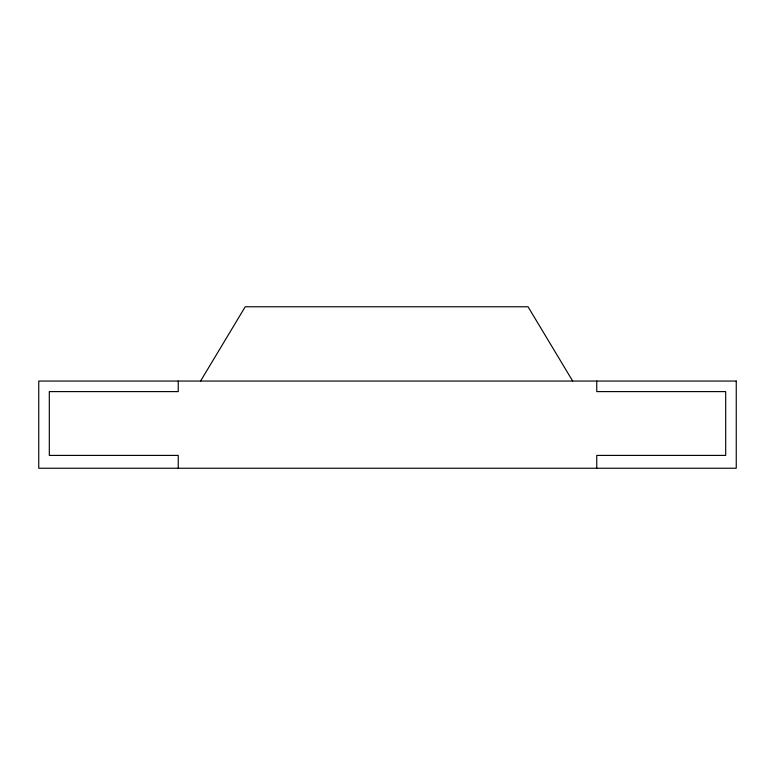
<?xml version="1.0" encoding="UTF-8"?>
<svg xmlns="http://www.w3.org/2000/svg" width="775" height="775" viewBox="0 0 775 775"><rect width="100%" height="100%" fill="white"/><g stroke="black" fill="none" stroke-linecap="round" stroke-linejoin="round"><path stroke-width="1.16" d="M200.58 381.048L245.229 306.764L528.037 306.764L572.696 381.048M596.75 381.048L596.75 391.608L725.691 391.608L725.691 455.409L596.75 455.409L596.75 468.236M178.25 381.048L178.25 391.608L49.309 391.608L49.309 455.409L178.25 455.409L178.25 468.236M736.25 381.048L38.75 381.048L38.75 468.236L736.25 468.236L736.25 381.048"/></g></svg>
